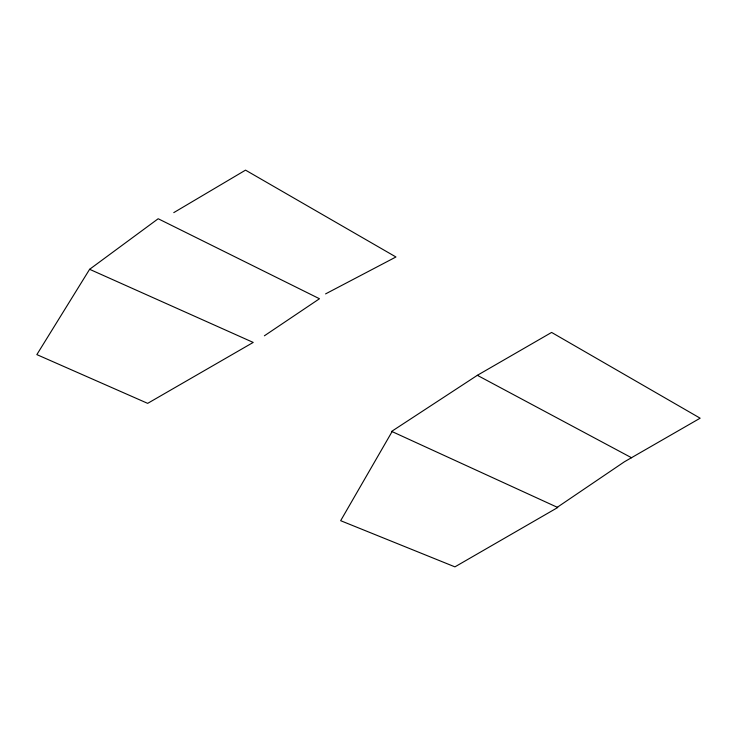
<?xml version="1.0" encoding="UTF-8"?>
<svg xmlns="http://www.w3.org/2000/svg" width="737" height="737" viewBox="0 0 737 737"><rect width="100%" height="100%" fill="white"/><g stroke="black" fill="none" stroke-linecap="round" stroke-linejoin="round"><path stroke-width="1.11" d="M392.075 431.633L340.66 520.691L454.922 566.864L557.752 507.498L391.651 431.385L477.346 375.317L551.608 332.433L700.15 418.192L624.405 461.786L557.329 507.249M89.619 269.3L36.85 354.608L147.667 403.36L253.215 342.429L89.619 269.3L158.188 218.742L319.48 298.743L264.39 335.796M173.775 212.625L245.532 170.136L395.953 256.983L325.579 293.897M477.346 375.317L631.591 457.769"/></g></svg>
